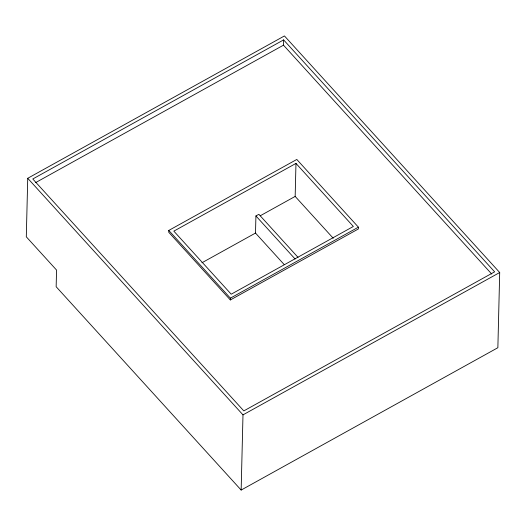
<?xml version="1.0" encoding="UTF-8"?>
<svg xmlns="http://www.w3.org/2000/svg" width="526" height="526" viewBox="0 0 526 526"><rect width="100%" height="100%" fill="white"/><g stroke="black" fill="none" stroke-linecap="round" stroke-linejoin="round"><path stroke-width="0.79" d="M27.733 178.288L26.3 236.818L56.552 270.068L56.151 286.729L241.151 490.061L497.866 347.712L499.7 272.521L284.441 35.939L27.733 178.288L242.992 414.869L241.151 490.061M168.774 230.441L168.728 232.242L230.342 299.958L358.37 228.968L358.41 227.166L296.802 159.45L168.774 230.441L230.388 298.157L230.342 299.958M284.198 264.591L255.505 233.064L255.925 215.949L258.871 214.319L298.038 257.372M491.751 274.059L283.488 45.17L283.613 39.897L32.79 178.978L243.814 410.905L494.637 271.83L283.613 39.897M333.234 238.252L295.165 196.415L295.974 163.408L173.836 231.138L231.21 294.198L353.354 226.469L295.974 163.408M35.538 182.654L283.488 45.17M260.238 215.778L295.165 196.415M201.945 262.763L255.505 233.064M230.388 298.157L358.41 227.166M242.992 414.869L499.7 272.521M255.925 215.949L295.099 259.002"/></g></svg>
